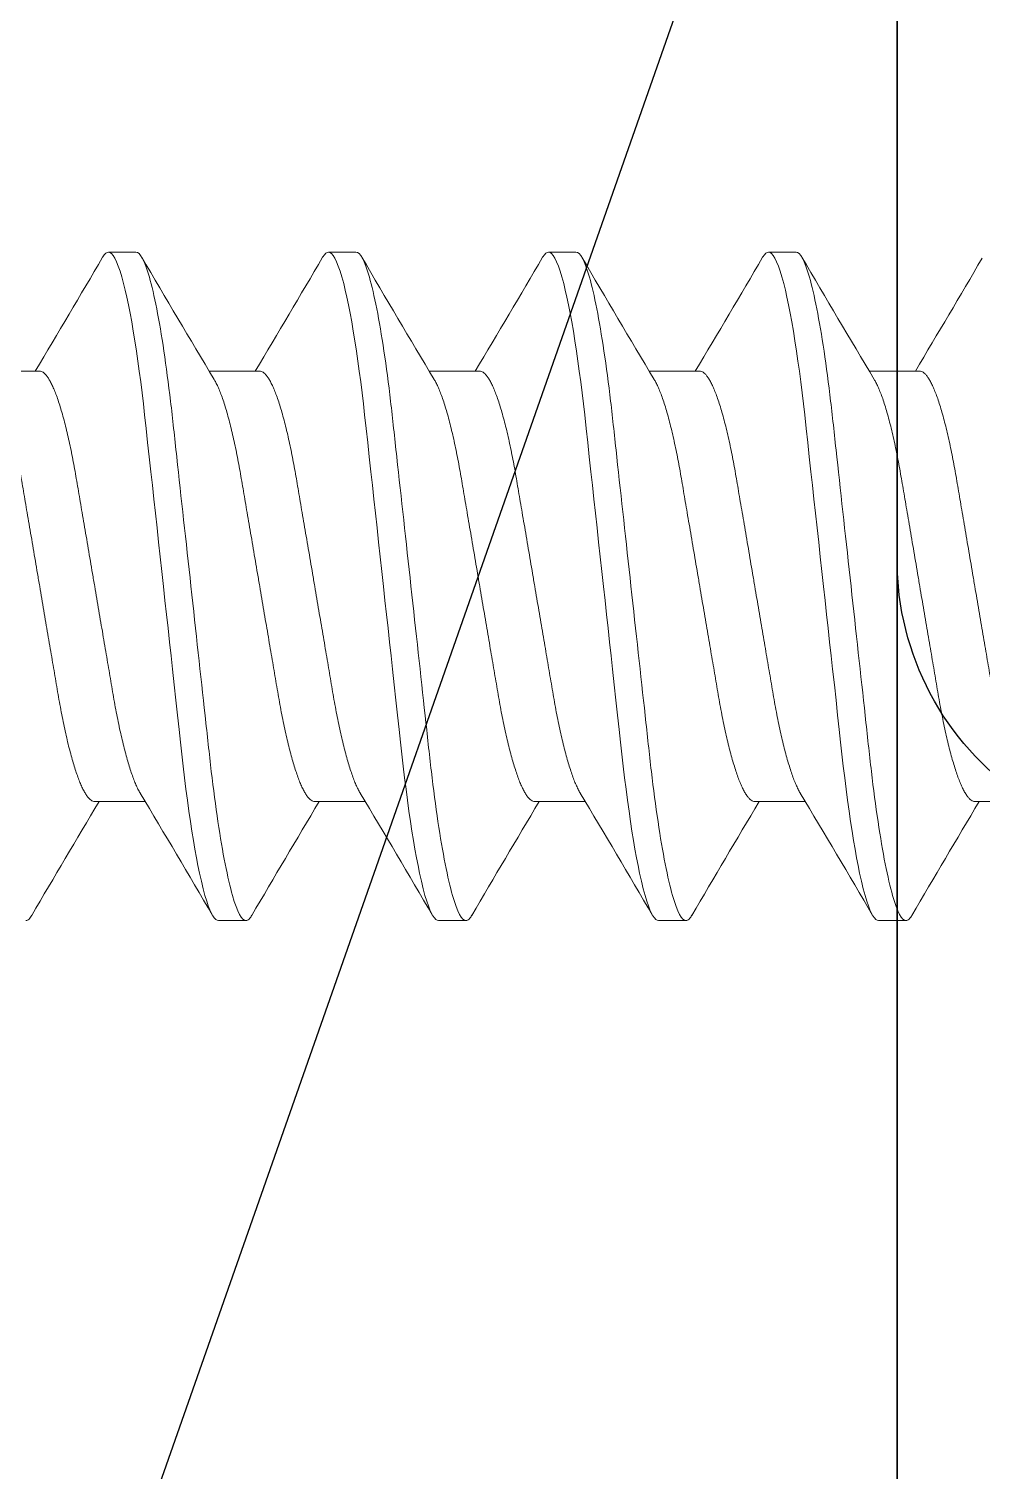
# Model space of a CAD drawing. Extents: x -138 to 168, y -127 to 72.
# Drawn here: x 11.6893 to 11.96, y 55.9522 to 56.3621 of the extents above; entities that cross this region are included whole.
import ezdxf

# ---------------------------------------------------------------- set-up
doc = ezdxf.new("R2010")
doc.units = 0
doc.header["$MEASUREMENT"] = 0
doc.layers.get('0').update_dxf_attribs({"linetype": 'CONTINUOUS'})
for name, color, linetype in [('Ballons', 7, 'CONTINUOUS'), ('FRAME', 1, 'CONTINUOUS'), ('GLASS', 7, 'CONTINUOUS')]:
    doc.layers.add(name, color=color, linetype=linetype)

# ---------------------------------------------------------------- blocks, each defined once
blk = doc.blocks.new('2000 Block Head')
blk.add_lwpolyline([(-0.166, 1.392), (-0.118, 1.392, 0.414214), (-0.091, 1.419), (-0.091, 1.48784), (-0.049, 1.488), (-0.037, 1.476), (-0.037, 1.419, 0.414214), (-0.01, 1.392), (0.08372, 1.392, -0.288631), (0.15677, 1.438), (0.37, 1.438), (0.37, 1.27), (0.66121, 1.27, 0.500943), (0.68711, 1.30464, -0.254791), (0.7123, 1.42159, -0.516447), (0.76263, 1.41685), (0.76289, 1.41639, -0.318358), (0.75957, 1.3807, 2.17601), (0.85443, 1.3807, -0.081588), (0.84921, 1.38929, -0.529011), (0.92456, 1.5), (1.213, 1.5), (1.213, 0.0305, -0.414214)], format="xyb")
blk = doc.blocks.new('no 10 1 in')
at = {"color": 7, "linetype": 'Continuous', "lineweight": 15}
for p, q in [((55.74545, 25.67204), (55.73764, 25.67204)), ((55.80795, 25.67204), (55.80014, 25.67204)), ((55.87045, 25.67204), (55.86264, 25.67204)), ((55.93295, 25.67204), (55.92514, 25.67204)), ((55.71811, 25.63821), (55.70375, 25.63821)), ((55.78061, 25.63821), (55.76625, 25.63821)), ((55.84311, 25.63821), (55.82875, 25.63821)), ((55.90561, 25.63821), (55.89125, 25.63821)), ((55.96811, 25.63821), (55.95375, 25.63821)), ((55.73373, 25.51587), (55.74809, 25.51587)), ((55.79623, 25.51587), (55.81059, 25.51587)), ((55.85873, 25.51587), (55.87309, 25.51587)), ((55.92123, 25.51587), (55.93559, 25.51587)), ((55.98373, 25.51587), (55.99809, 25.51587)), ((55.76889, 25.48204), (55.7767, 25.48204)), ((55.83139, 25.48204), (55.8392, 25.48204)), ((55.89389, 25.48204), (55.9017, 25.48204)), ((55.95639, 25.48204), (55.9642, 25.48204))]:
    blk.add_line(p, q, dxfattribs=at)
at = {"color": 7, "linetype": 'Continuous', "lineweight": 15, "flags": 128}
for points in [[(55.73597, 25.67055), (55.73605, 25.6707), (55.73647, 25.67129), (55.73687, 25.67171), (55.73726, 25.67196), (55.73764, 25.67204), (55.73807, 25.67194), (55.73852, 25.67161), (55.73898, 25.67107), (55.73946, 25.67029), (55.73995, 25.66928), (55.74044, 25.66807), (55.74094, 25.66663), (55.74145, 25.66496), (55.74196, 25.66308), (55.74242, 25.66122), (55.74288, 25.65919), (55.74334, 25.657), (55.74379, 25.65466), (55.74425, 25.65217), (55.7447, 25.64954), (55.74515, 25.64679), (55.74559, 25.64391), (55.746, 25.64108), (55.7464, 25.63816), (55.7468, 25.63515), (55.74718, 25.63208), (55.74756, 25.62895), (55.74792, 25.62576), (55.74834, 25.62193), (55.74878, 25.61796), (55.74923, 25.61385), (55.74969, 25.60963), (55.75012, 25.60576), (55.75055, 25.60181), (55.75099, 25.59779), (55.75144, 25.59371), (55.75189, 25.58959), (55.75234, 25.58543), (55.7528, 25.58124), (55.75326, 25.57704), (55.7537, 25.57305), (55.75414, 25.56907), (55.75457, 25.56512), (55.755, 25.56119), (55.75543, 25.5573), (55.75585, 25.55347), (55.75634, 25.54903), (55.75681, 25.54468), (55.75728, 25.54045), (55.75773, 25.53634), (55.75812, 25.53278), (55.7585, 25.52934), (55.75887, 25.52597), (55.75927, 25.52266), (55.75967, 25.51941), (55.76008, 25.51624), (55.76051, 25.51316), (55.76094, 25.51018), (55.76136, 25.50744), (55.76178, 25.50481), (55.76221, 25.5023), (55.76264, 25.49991), (55.76308, 25.49766), (55.76352, 25.49553), (55.76403, 25.49322), (55.76455, 25.49111), (55.76506, 25.48922), (55.76556, 25.48754), (55.76601, 25.48623), (55.76645, 25.48511), (55.76688, 25.48416), (55.7673, 25.48339), (55.76772, 25.48279), (55.76812, 25.48237), (55.76851, 25.48213), (55.76889, 25.48204), (55.76889, 25.48204)], [(55.79847, 25.67055), (55.79855, 25.6707), (55.79897, 25.67129), (55.79937, 25.67171), (55.79976, 25.67196), (55.80014, 25.67204), (55.80057, 25.67194), (55.80102, 25.67161), (55.80148, 25.67107), (55.80196, 25.67029), (55.80245, 25.66928), (55.80294, 25.66807), (55.80344, 25.66663), (55.80395, 25.66496), (55.80446, 25.66308), (55.80492, 25.66122), (55.80538, 25.65919), (55.80584, 25.657), (55.80629, 25.65466), (55.80675, 25.65217), (55.8072, 25.64954), (55.80765, 25.64679), (55.80809, 25.64391), (55.8085, 25.64108), (55.8089, 25.63816), (55.8093, 25.63515), (55.80968, 25.63208), (55.81006, 25.62895), (55.81042, 25.62576), (55.81084, 25.62193), (55.81128, 25.61796), (55.81173, 25.61385), (55.81219, 25.60963), (55.81262, 25.60576), (55.81305, 25.60181), (55.81349, 25.59779), (55.81394, 25.59371), (55.81439, 25.58959), (55.81484, 25.58543), (55.8153, 25.58124), (55.81576, 25.57704), (55.8162, 25.57305), (55.81664, 25.56907), (55.81707, 25.56512), (55.8175, 25.56119), (55.81793, 25.5573), (55.81835, 25.55347), (55.81884, 25.54903), (55.81931, 25.54468), (55.81978, 25.54045), (55.82023, 25.53634), (55.82062, 25.53278), (55.821, 25.52934), (55.82137, 25.52597), (55.82177, 25.52266), (55.82217, 25.51941), (55.82258, 25.51624), (55.82301, 25.51316), (55.82344, 25.51018), (55.82386, 25.50744), (55.82428, 25.50481), (55.82471, 25.5023), (55.82514, 25.49991), (55.82558, 25.49766), (55.82602, 25.49553), (55.82653, 25.49322), (55.82705, 25.49111), (55.82756, 25.48922), (55.82806, 25.48754), (55.82851, 25.48623), (55.82895, 25.48511), (55.82938, 25.48416), (55.8298, 25.48339), (55.83022, 25.48279), (55.83062, 25.48237), (55.83101, 25.48213), (55.83139, 25.48204), (55.83139, 25.48204)], [(55.86097, 25.67055), (55.86105, 25.6707), (55.86147, 25.67129), (55.86187, 25.67171), (55.86226, 25.67196), (55.86264, 25.67204), (55.86307, 25.67194), (55.86352, 25.67161), (55.86398, 25.67107), (55.86446, 25.67029), (55.86495, 25.66928), (55.86544, 25.66807), (55.86594, 25.66663), (55.86645, 25.66496), (55.86696, 25.66308), (55.86742, 25.66122), (55.86788, 25.65919), (55.86834, 25.657), (55.86879, 25.65466), (55.86925, 25.65217), (55.8697, 25.64954), (55.87015, 25.64679), (55.87059, 25.64391), (55.871, 25.64108), (55.8714, 25.63816), (55.8718, 25.63515), (55.87218, 25.63208), (55.87256, 25.62895), (55.87292, 25.62576), (55.87334, 25.62193), (55.87378, 25.61796), (55.87423, 25.61385), (55.87469, 25.60963), (55.87512, 25.60576), (55.87555, 25.60181), (55.87599, 25.59779), (55.87644, 25.59371), (55.87689, 25.58959), (55.87735, 25.58543), (55.8778, 25.58124), (55.87826, 25.57704), (55.8787, 25.57305), (55.87914, 25.56907), (55.87957, 25.56512), (55.88, 25.56119), (55.88043, 25.5573), (55.88085, 25.55347), (55.88134, 25.54903), (55.88181, 25.54468), (55.88228, 25.54045), (55.88273, 25.53634), (55.88312, 25.53278), (55.8835, 25.52934), (55.88387, 25.52597), (55.88427, 25.52266), (55.88467, 25.51941), (55.88508, 25.51624), (55.88551, 25.51316), (55.88594, 25.51018), (55.88636, 25.50744), (55.88678, 25.50481), (55.88721, 25.5023), (55.88764, 25.49991), (55.88808, 25.49766), (55.88852, 25.49553), (55.88903, 25.49322), (55.88955, 25.49111), (55.89006, 25.48922), (55.89056, 25.48754), (55.89101, 25.48623), (55.89145, 25.48511), (55.89188, 25.48416), (55.8923, 25.48339), (55.89272, 25.48279), (55.89312, 25.48237), (55.89351, 25.48213), (55.89389, 25.48204), (55.89389, 25.48204)], [(55.92347, 25.67055), (55.92355, 25.6707), (55.92397, 25.67129), (55.92437, 25.67171), (55.92476, 25.67196), (55.92514, 25.67204), (55.92557, 25.67194), (55.92602, 25.67161), (55.92648, 25.67107), (55.92696, 25.67029), (55.92745, 25.66928), (55.92794, 25.66807), (55.92844, 25.66663), (55.92895, 25.66496), (55.92946, 25.66308), (55.92992, 25.66122), (55.93038, 25.65919), (55.93084, 25.657), (55.93129, 25.65466), (55.93175, 25.65217), (55.9322, 25.64954), (55.93265, 25.64679), (55.93309, 25.64391), (55.9335, 25.64108), (55.9339, 25.63816), (55.9343, 25.63515), (55.93468, 25.63208), (55.93506, 25.62895), (55.93542, 25.62576), (55.93584, 25.62193), (55.93628, 25.61796), (55.93673, 25.61385), (55.93719, 25.60963), (55.93762, 25.60576), (55.93805, 25.60181), (55.93849, 25.59779), (55.93894, 25.59371), (55.93939, 25.58959), (55.93984, 25.58543), (55.9403, 25.58124), (55.94076, 25.57704), (55.9412, 25.57305), (55.94164, 25.56907), (55.94207, 25.56512), (55.9425, 25.56119), (55.94293, 25.5573), (55.94335, 25.55347), (55.94384, 25.54903), (55.94431, 25.54468), (55.94478, 25.54045), (55.94523, 25.53634), (55.94562, 25.53278), (55.946, 25.52934), (55.94637, 25.52597), (55.94677, 25.52266), (55.94717, 25.51941), (55.94758, 25.51624), (55.94801, 25.51316), (55.94844, 25.51018), (55.94886, 25.50744), (55.94928, 25.50481), (55.94971, 25.5023), (55.95014, 25.49991), (55.95058, 25.49766), (55.95102, 25.49553), (55.95153, 25.49322), (55.95205, 25.49111), (55.95256, 25.48922), (55.95306, 25.48754), (55.95351, 25.48623), (55.95395, 25.48511), (55.95438, 25.48416), (55.9548, 25.48339), (55.95522, 25.48279), (55.95562, 25.48237), (55.95601, 25.48213), (55.95639, 25.48204), (55.95639, 25.48204)]]:
    blk.add_lwpolyline(points, dxfattribs=at)
at = {"color": 7, "linetype": 'Continuous', "lineweight": 15}
for centre, radius, start, end in [((52.12977, 27.78144), 4.17858, 329.1422, 329.65754), ((59.23435, 27.71143), 4.04053, 210.33792, 210.90988), ((52.19381, 27.78053), 4.17679, 329.14209, 329.65765), ((59.2953, 27.71052), 4.03873, 210.33784, 210.91006), ((52.25722, 27.78), 4.17573, 329.14203, 329.65771), ((59.35735, 27.71025), 4.03821, 210.33772, 210.91), ((52.31931, 27.78024), 4.17621, 329.14196, 329.65759), ((59.42176, 27.71139), 4.04043, 210.33796, 210.90994), ((52.39346, 27.77331), 4.16266, 329.14166, 329.65463), ((52.28233, 23.44403), 4.03782, 30.33773, 30.91008), ((52.34241, 23.4426), 4.04064, 30.33798, 30.90992), ((52.40682, 23.44374), 4.03841, 30.33773, 30.90999), ((52.47033, 23.44433), 4.03724, 30.33774, 30.91016), ((59.321, 23.37327), 4.17734, 149.14208, 149.65757), ((59.38173, 23.37432), 4.17528, 149.142, 149.65774), ((59.4507, 23.3705), 4.18279, 149.14246, 149.65728), ((59.5083, 23.37339), 4.1771, 149.14211, 149.65763), ((59.56766, 23.37525), 4.17346, 149.14189, 149.65785)]:
    blk.add_arc(centre, radius, start, end, dxfattribs=at)
for points, knots in [([(55.74545, 25.67204), (55.74658, 25.67204), (55.74789, 25.66973), (55.75065, 25.6601), (55.75208, 25.65279), (55.75406, 25.63947), (55.7547, 25.63465), (55.75588, 25.62461), (55.75643, 25.61939), (55.75829, 25.60246), (55.75968, 25.58977), (55.76247, 25.56432), (55.76386, 25.55163), (55.76572, 25.5347), (55.76627, 25.52948), (55.76746, 25.51943), (55.76809, 25.51462), (55.77007, 25.50129), (55.77151, 25.49399), (55.77426, 25.48436), (55.77557, 25.48204), (55.7767, 25.48204)], [0, 0, 0, 0, 0.125, 0.125, 0.25, 0.25, 0.3125, 0.3125, 0.375, 0.375, 0.5, 0.5, 0.625, 0.625, 0.6875, 0.6875, 0.75, 0.75, 0.875, 0.875, 1, 1, 1, 1]), ([(55.80795, 25.67204), (55.80908, 25.67204), (55.81039, 25.66973), (55.81315, 25.6601), (55.81458, 25.65279), (55.81656, 25.63947), (55.8172, 25.63465), (55.81838, 25.62461), (55.81893, 25.61939), (55.82079, 25.60246), (55.82218, 25.58977), (55.82497, 25.56432), (55.82636, 25.55163), (55.82822, 25.5347), (55.82877, 25.52948), (55.82996, 25.51943), (55.83059, 25.51462), (55.83257, 25.50129), (55.83401, 25.49399), (55.83676, 25.48436), (55.83807, 25.48204), (55.8392, 25.48204)], [0, 0, 0, 0, 0.125, 0.125, 0.25, 0.25, 0.3125, 0.3125, 0.375, 0.375, 0.5, 0.5, 0.625, 0.625, 0.6875, 0.6875, 0.75, 0.75, 0.875, 0.875, 1, 1, 1, 1]), ([(55.87045, 25.67204), (55.87158, 25.67204), (55.87289, 25.66973), (55.87565, 25.6601), (55.87708, 25.65279), (55.87906, 25.63947), (55.8797, 25.63465), (55.88088, 25.62461), (55.88143, 25.61939), (55.88329, 25.60246), (55.88468, 25.58977), (55.88747, 25.56432), (55.88886, 25.55163), (55.89072, 25.5347), (55.89127, 25.52948), (55.89246, 25.51943), (55.89309, 25.51462), (55.89507, 25.50129), (55.89651, 25.49399), (55.89926, 25.48436), (55.90057, 25.48204), (55.9017, 25.48204)], [0, 0, 0, 0, 0.125, 0.125, 0.25, 0.25, 0.3125, 0.3125, 0.375, 0.375, 0.5, 0.5, 0.625, 0.625, 0.6875, 0.6875, 0.75, 0.75, 0.875, 0.875, 1, 1, 1, 1]), ([(55.93295, 25.67204), (55.93408, 25.67204), (55.93539, 25.66973), (55.93815, 25.6601), (55.93958, 25.65279), (55.94156, 25.63947), (55.9422, 25.63465), (55.94338, 25.62461), (55.94393, 25.61939), (55.94579, 25.60246), (55.94718, 25.58977), (55.94997, 25.56432), (55.95136, 25.55163), (55.95322, 25.5347), (55.95377, 25.52948), (55.95496, 25.51943), (55.95559, 25.51462), (55.95757, 25.50129), (55.95901, 25.49399), (55.96176, 25.48436), (55.96307, 25.48204), (55.9642, 25.48204)], [0, 0, 0, 0, 0.125, 0.125, 0.25, 0.25, 0.3125, 0.3125, 0.375, 0.375, 0.5, 0.5, 0.625, 0.625, 0.6875, 0.6875, 0.75, 0.75, 0.875, 0.875, 1, 1, 1, 1]), ([(55.71811, 25.63821), (55.71827, 25.6382), (55.71859, 25.63816), (55.7191, 25.63789), (55.71962, 25.63746), (55.72016, 25.63683), (55.72071, 25.63602), (55.72127, 25.63502), (55.72184, 25.63384), (55.72243, 25.63245), (55.72304, 25.63085), (55.72365, 25.62904), (55.72426, 25.62705), (55.72487, 25.62489), (55.72547, 25.62258), (55.72605, 25.62017), (55.72661, 25.61767), (55.72714, 25.61512), (55.72766, 25.61247), (55.72816, 25.60976), (55.72864, 25.60697), (55.72913, 25.60409), (55.72963, 25.60111), (55.73017, 25.59797), (55.73073, 25.59469), (55.73131, 25.59127), (55.73191, 25.58778), (55.73251, 25.58423), (55.73312, 25.58065), (55.73372, 25.5771), (55.73432, 25.5736), (55.7349, 25.57018), (55.73548, 25.56679), (55.73605, 25.56345), (55.73661, 25.56017), (55.73715, 25.55696), (55.73768, 25.55385), (55.7382, 25.55079), (55.73871, 25.54779), (55.73921, 25.54485), (55.73973, 25.54199), (55.74027, 25.53922), (55.74083, 25.53653), (55.7414, 25.534), (55.74197, 25.53162), (55.74254, 25.5294), (55.74312, 25.52732), (55.7437, 25.5254), (55.74429, 25.52363), (55.74487, 25.52204), (55.74546, 25.52062), (55.74604, 25.51938), (55.74645, 25.51859), (55.74666, 25.51826), (55.74668, 25.51824)], [0, 0, 0, 0, 0.018425, 0.037098, 0.055995, 0.075092, 0.094361, 0.113774, 0.1333, 0.152908, 0.173502, 0.194114, 0.214705, 0.235238, 0.255675, 0.275982, 0.295213, 0.314265, 0.333111, 0.351727, 0.370105, 0.388591, 0.407319, 0.426267, 0.446323, 0.466559, 0.486941, 0.507436, 0.528005, 0.548612, 0.568283, 0.587921, 0.607494, 0.626969, 0.646317, 0.665508, 0.684513, 0.703307, 0.722741, 0.74198, 0.761439, 0.781155, 0.801099, 0.821241, 0.840622, 0.860124, 0.879715, 0.899364, 0.919038, 0.938704, 0.95833, 0.977882, 0.998253, 1, 1, 1, 1]), ([(55.78061, 25.63821), (55.78077, 25.6382), (55.78109, 25.63816), (55.7816, 25.63789), (55.78212, 25.63746), (55.78266, 25.63683), (55.78321, 25.63602), (55.78377, 25.63502), (55.78434, 25.63384), (55.78493, 25.63245), (55.78554, 25.63085), (55.78615, 25.62904), (55.78676, 25.62705), (55.78737, 25.62489), (55.78797, 25.62258), (55.78855, 25.62017), (55.78911, 25.61767), (55.78964, 25.61512), (55.79016, 25.61247), (55.79066, 25.60976), (55.79114, 25.60697), (55.79163, 25.60409), (55.79213, 25.60111), (55.79267, 25.59797), (55.79323, 25.59469), (55.79381, 25.59127), (55.79441, 25.58778), (55.79501, 25.58423), (55.79562, 25.58065), (55.79622, 25.5771), (55.79682, 25.5736), (55.7974, 25.57018), (55.79798, 25.56679), (55.79855, 25.56345), (55.79911, 25.56017), (55.79965, 25.55696), (55.80018, 25.55385), (55.8007, 25.55079), (55.80121, 25.54779), (55.80171, 25.54485), (55.80223, 25.54199), (55.80277, 25.53922), (55.80333, 25.53653), (55.8039, 25.534), (55.80447, 25.53162), (55.80504, 25.5294), (55.80562, 25.52732), (55.8062, 25.5254), (55.80679, 25.52363), (55.80737, 25.52204), (55.80796, 25.52062), (55.80854, 25.51938), (55.80895, 25.51859), (55.80916, 25.51826), (55.80918, 25.51824)], [0, 0, 0, 0, 0.018425, 0.037098, 0.055995, 0.075092, 0.094361, 0.113774, 0.1333, 0.152908, 0.173502, 0.194114, 0.214705, 0.235238, 0.255675, 0.275982, 0.295213, 0.314265, 0.333111, 0.351727, 0.370105, 0.388591, 0.407319, 0.426267, 0.446323, 0.466559, 0.486941, 0.507436, 0.528005, 0.548612, 0.568283, 0.587921, 0.607494, 0.626969, 0.646317, 0.665508, 0.684513, 0.703307, 0.722741, 0.74198, 0.761439, 0.781155, 0.801099, 0.821241, 0.840622, 0.860124, 0.879715, 0.899364, 0.919038, 0.938704, 0.95833, 0.977882, 0.998253, 1, 1, 1, 1]), ([(55.84311, 25.63821), (55.84327, 25.6382), (55.84359, 25.63816), (55.8441, 25.63789), (55.84462, 25.63746), (55.84516, 25.63683), (55.84571, 25.63602), (55.84627, 25.63502), (55.84684, 25.63384), (55.84743, 25.63245), (55.84804, 25.63085), (55.84865, 25.62904), (55.84926, 25.62705), (55.84987, 25.62489), (55.85047, 25.62258), (55.85105, 25.62017), (55.85161, 25.61767), (55.85214, 25.61512), (55.85266, 25.61247), (55.85316, 25.60976), (55.85364, 25.60697), (55.85413, 25.60409), (55.85463, 25.60111), (55.85517, 25.59797), (55.85573, 25.59469), (55.85631, 25.59127), (55.85691, 25.58778), (55.85751, 25.58423), (55.85812, 25.58065), (55.85872, 25.5771), (55.85932, 25.5736), (55.8599, 25.57018), (55.86048, 25.56679), (55.86105, 25.56345), (55.86161, 25.56017), (55.86215, 25.55696), (55.86268, 25.55385), (55.8632, 25.55079), (55.86371, 25.54779), (55.86421, 25.54485), (55.86473, 25.54199), (55.86527, 25.53922), (55.86583, 25.53653), (55.8664, 25.534), (55.86697, 25.53162), (55.86754, 25.5294), (55.86812, 25.52732), (55.8687, 25.5254), (55.86929, 25.52363), (55.86987, 25.52204), (55.87046, 25.52062), (55.87104, 25.51938), (55.87145, 25.51859), (55.87166, 25.51826), (55.87168, 25.51824)], [0, 0, 0, 0, 0.018425, 0.037098, 0.055995, 0.075092, 0.094361, 0.113774, 0.1333, 0.152908, 0.173502, 0.194114, 0.214705, 0.235238, 0.255675, 0.275982, 0.295213, 0.314265, 0.333111, 0.351727, 0.370105, 0.388591, 0.407319, 0.426267, 0.446322, 0.466559, 0.486941, 0.507436, 0.528005, 0.548612, 0.568283, 0.587921, 0.607494, 0.62697, 0.646317, 0.665508, 0.684513, 0.703307, 0.722741, 0.74198, 0.761439, 0.781155, 0.801099, 0.821241, 0.840622, 0.860124, 0.879715, 0.899364, 0.919038, 0.938704, 0.95833, 0.977882, 0.998253, 1, 1, 1, 1]), ([(55.90561, 25.63821), (55.90577, 25.6382), (55.90609, 25.63816), (55.9066, 25.63789), (55.90712, 25.63746), (55.90765, 25.63683), (55.90821, 25.63602), (55.90877, 25.63502), (55.90934, 25.63384), (55.90993, 25.63245), (55.91054, 25.63085), (55.91115, 25.62904), (55.91176, 25.62705), (55.91237, 25.62489), (55.91297, 25.62258), (55.91355, 25.62017), (55.91411, 25.61767), (55.91464, 25.61512), (55.91516, 25.61247), (55.91566, 25.60976), (55.91614, 25.60697), (55.91663, 25.60409), (55.91713, 25.60111), (55.91767, 25.59797), (55.91823, 25.59469), (55.91881, 25.59127), (55.91941, 25.58778), (55.92001, 25.58423), (55.92062, 25.58065), (55.92122, 25.5771), (55.92182, 25.5736), (55.9224, 25.57018), (55.92298, 25.56679), (55.92355, 25.56345), (55.92411, 25.56017), (55.92465, 25.55696), (55.92518, 25.55385), (55.9257, 25.55079), (55.92621, 25.54779), (55.92671, 25.54485), (55.92723, 25.54199), (55.92777, 25.53922), (55.92833, 25.53653), (55.9289, 25.534), (55.92947, 25.53162), (55.93004, 25.5294), (55.93062, 25.52732), (55.9312, 25.5254), (55.93179, 25.52363), (55.93237, 25.52204), (55.93296, 25.52062), (55.93354, 25.51938), (55.93395, 25.51859), (55.93416, 25.51826), (55.93418, 25.51824)], [0, 0, 0, 0, 0.018425, 0.037098, 0.055995, 0.075092, 0.094361, 0.113774, 0.1333, 0.152908, 0.173502, 0.194114, 0.214705, 0.235238, 0.255675, 0.275982, 0.295213, 0.314265, 0.333111, 0.351727, 0.370105, 0.388591, 0.407319, 0.426267, 0.446322, 0.466559, 0.486941, 0.507436, 0.528005, 0.548612, 0.568283, 0.587921, 0.607494, 0.626969, 0.646317, 0.665508, 0.684513, 0.703307, 0.722741, 0.74198, 0.761439, 0.781155, 0.801099, 0.821241, 0.840622, 0.860124, 0.879715, 0.899364, 0.919038, 0.938704, 0.95833, 0.977882, 0.998253, 1, 1, 1, 1]), ([(55.96811, 25.63821), (55.96827, 25.6382), (55.96859, 25.63816), (55.9691, 25.63789), (55.96962, 25.63746), (55.97016, 25.63683), (55.97071, 25.63602), (55.97127, 25.63502), (55.97184, 25.63384), (55.97243, 25.63245), (55.97304, 25.63085), (55.97365, 25.62904), (55.97426, 25.62705), (55.97487, 25.62489), (55.97547, 25.62258), (55.97605, 25.62017), (55.97661, 25.61767), (55.97714, 25.61512), (55.97766, 25.61247), (55.97816, 25.60976), (55.97864, 25.60697), (55.97913, 25.60409), (55.97963, 25.60111), (55.98017, 25.59797), (55.98073, 25.59469), (55.98131, 25.59127), (55.98191, 25.58778), (55.98251, 25.58423), (55.98312, 25.58065), (55.98372, 25.5771), (55.98432, 25.5736), (55.9849, 25.57018), (55.98548, 25.56679), (55.98605, 25.56345), (55.98661, 25.56017), (55.98715, 25.55696), (55.98768, 25.55385), (55.9882, 25.55079), (55.98871, 25.54779), (55.98921, 25.54485), (55.98973, 25.54199), (55.99027, 25.53922), (55.99083, 25.53653), (55.9914, 25.534), (55.99197, 25.53162), (55.99254, 25.5294), (55.99312, 25.52732), (55.9937, 25.5254), (55.99429, 25.52363), (55.99487, 25.52204), (55.99546, 25.52062), (55.99604, 25.51938), (55.99645, 25.51859), (55.99666, 25.51826), (55.99668, 25.51824)], [0, 0, 0, 0, 0.018425, 0.037098, 0.055995, 0.075092, 0.094361, 0.113774, 0.1333, 0.152908, 0.173502, 0.194114, 0.214705, 0.235237, 0.255675, 0.275982, 0.295213, 0.314265, 0.333111, 0.351727, 0.370105, 0.388591, 0.407319, 0.426267, 0.446323, 0.466559, 0.486941, 0.507436, 0.528005, 0.548612, 0.568283, 0.587921, 0.607494, 0.626969, 0.646317, 0.665508, 0.684513, 0.703307, 0.722741, 0.74198, 0.761439, 0.781155, 0.801099, 0.821241, 0.840622, 0.860124, 0.879715, 0.899364, 0.919038, 0.938704, 0.95833, 0.977882, 0.998253, 1, 1, 1, 1]), ([(55.70517, 25.63584), (55.70533, 25.63557), (55.70567, 25.63497), (55.70622, 25.63383), (55.70681, 25.63245), (55.70741, 25.63085), (55.70803, 25.62904), (55.70864, 25.62705), (55.70925, 25.62489), (55.70984, 25.62258), (55.71042, 25.62017), (55.71098, 25.61767), (55.71152, 25.61512), (55.71203, 25.61247), (55.71253, 25.60976), (55.71301, 25.60697), (55.7135, 25.60409), (55.71401, 25.60111), (55.71454, 25.59797), (55.7151, 25.59469), (55.71569, 25.59127), (55.71628, 25.58778), (55.71688, 25.58423), (55.71749, 25.58065), (55.7181, 25.5771), (55.71869, 25.5736), (55.71928, 25.57018), (55.71985, 25.56679), (55.72042, 25.56345), (55.72098, 25.56017), (55.72153, 25.55696), (55.72206, 25.55385), (55.72258, 25.55079), (55.72309, 25.54779), (55.72359, 25.54485), (55.72411, 25.54199), (55.72465, 25.53922), (55.72521, 25.53653), (55.72577, 25.534), (55.72634, 25.53162), (55.72692, 25.5294), (55.72749, 25.52732), (55.72808, 25.5254), (55.72866, 25.52364), (55.72925, 25.52204), (55.72983, 25.52062), (55.73042, 25.51937), (55.731, 25.51829), (55.73158, 25.51739), (55.73215, 25.51671), (55.7327, 25.51622), (55.73323, 25.51593), (55.73356, 25.51589), (55.73373, 25.51587)], [0, 0, 0, 0, 0.016551, 0.036076, 0.055684, 0.076279, 0.09689, 0.117481, 0.138014, 0.158452, 0.178759, 0.19799, 0.217041, 0.235888, 0.254503, 0.272882, 0.291368, 0.310096, 0.329043, 0.349099, 0.369335, 0.389718, 0.410212, 0.430781, 0.451388, 0.471059, 0.490697, 0.51027, 0.529746, 0.549094, 0.568285, 0.58729, 0.606083, 0.625518, 0.644756, 0.664216, 0.683932, 0.703876, 0.724018, 0.743399, 0.7629, 0.782492, 0.802141, 0.821815, 0.841481, 0.861106, 0.880659, 0.90103, 0.921251, 0.941289, 0.961112, 0.980691, 1, 1, 1, 1]), ([(55.76767, 25.63584), (55.76783, 25.63557), (55.76817, 25.63497), (55.76872, 25.63383), (55.76931, 25.63245), (55.76991, 25.63085), (55.77053, 25.62904), (55.77114, 25.62705), (55.77175, 25.62489), (55.77234, 25.62258), (55.77292, 25.62017), (55.77348, 25.61767), (55.77402, 25.61512), (55.77453, 25.61247), (55.77503, 25.60976), (55.77551, 25.60697), (55.776, 25.60409), (55.77651, 25.60111), (55.77704, 25.59797), (55.7776, 25.59469), (55.77819, 25.59127), (55.77878, 25.58778), (55.77938, 25.58423), (55.77999, 25.58065), (55.7806, 25.5771), (55.78119, 25.5736), (55.78178, 25.57018), (55.78235, 25.56679), (55.78292, 25.56345), (55.78348, 25.56017), (55.78403, 25.55696), (55.78456, 25.55385), (55.78508, 25.55079), (55.78559, 25.54779), (55.78609, 25.54485), (55.78661, 25.54199), (55.78715, 25.53922), (55.78771, 25.53653), (55.78827, 25.534), (55.78884, 25.53162), (55.78942, 25.5294), (55.78999, 25.52732), (55.79058, 25.5254), (55.79116, 25.52364), (55.79175, 25.52204), (55.79233, 25.52062), (55.79292, 25.51937), (55.7935, 25.51829), (55.79408, 25.51739), (55.79465, 25.51671), (55.7952, 25.51622), (55.79573, 25.51593), (55.79606, 25.51589), (55.79623, 25.51587)], [0, 0, 0, 0, 0.016551, 0.036076, 0.055684, 0.076279, 0.09689, 0.117481, 0.138014, 0.158452, 0.178759, 0.19799, 0.217041, 0.235888, 0.254503, 0.272882, 0.291368, 0.310096, 0.329043, 0.349099, 0.369335, 0.389718, 0.410212, 0.430781, 0.451388, 0.471059, 0.490697, 0.51027, 0.529746, 0.549094, 0.568285, 0.58729, 0.606083, 0.625518, 0.644756, 0.664216, 0.683932, 0.703876, 0.724018, 0.743399, 0.7629, 0.782492, 0.802141, 0.821815, 0.841481, 0.861106, 0.880659, 0.90103, 0.921251, 0.941289, 0.961112, 0.980691, 1, 1, 1, 1]), ([(55.83017, 25.63584), (55.83033, 25.63557), (55.83067, 25.63497), (55.83122, 25.63383), (55.83181, 25.63245), (55.83241, 25.63085), (55.83303, 25.62904), (55.83364, 25.62705), (55.83425, 25.62489), (55.83484, 25.62258), (55.83542, 25.62017), (55.83598, 25.61767), (55.83652, 25.61512), (55.83703, 25.61247), (55.83753, 25.60976), (55.83801, 25.60697), (55.8385, 25.60409), (55.83901, 25.60111), (55.83954, 25.59797), (55.8401, 25.59469), (55.84069, 25.59127), (55.84128, 25.58778), (55.84188, 25.58423), (55.84249, 25.58065), (55.8431, 25.5771), (55.84369, 25.5736), (55.84428, 25.57018), (55.84485, 25.56679), (55.84542, 25.56345), (55.84598, 25.56017), (55.84653, 25.55696), (55.84706, 25.55385), (55.84758, 25.55079), (55.84809, 25.54779), (55.84859, 25.54485), (55.84911, 25.54199), (55.84965, 25.53922), (55.85021, 25.53653), (55.85077, 25.534), (55.85134, 25.53162), (55.85192, 25.5294), (55.85249, 25.52732), (55.85308, 25.5254), (55.85366, 25.52364), (55.85425, 25.52204), (55.85483, 25.52062), (55.85542, 25.51937), (55.856, 25.51829), (55.85658, 25.51739), (55.85715, 25.51671), (55.8577, 25.51622), (55.85823, 25.51593), (55.85856, 25.51589), (55.85873, 25.51587)], [0, 0, 0, 0, 0.016551, 0.036076, 0.055684, 0.076279, 0.09689, 0.117481, 0.138014, 0.158452, 0.178759, 0.19799, 0.217041, 0.235888, 0.254503, 0.272882, 0.291368, 0.310096, 0.329043, 0.349099, 0.369335, 0.389718, 0.410212, 0.430781, 0.451388, 0.471059, 0.490697, 0.51027, 0.529746, 0.549094, 0.568285, 0.58729, 0.606083, 0.625518, 0.644756, 0.664216, 0.683932, 0.703876, 0.724018, 0.743399, 0.7629, 0.782492, 0.802141, 0.821815, 0.841481, 0.861106, 0.880659, 0.90103, 0.921251, 0.941289, 0.961112, 0.980691, 1, 1, 1, 1]), ([(55.89267, 25.63584), (55.89283, 25.63557), (55.89317, 25.63497), (55.89372, 25.63383), (55.89431, 25.63245), (55.89491, 25.63085), (55.89553, 25.62904), (55.89614, 25.62705), (55.89675, 25.62489), (55.89734, 25.62258), (55.89792, 25.62017), (55.89848, 25.61767), (55.89902, 25.61512), (55.89953, 25.61247), (55.90003, 25.60976), (55.90051, 25.60697), (55.901, 25.60409), (55.90151, 25.60111), (55.90204, 25.59797), (55.9026, 25.59469), (55.90319, 25.59127), (55.90378, 25.58778), (55.90438, 25.58423), (55.90499, 25.58065), (55.9056, 25.5771), (55.90619, 25.5736), (55.90678, 25.57018), (55.90735, 25.56679), (55.90792, 25.56345), (55.90848, 25.56017), (55.90903, 25.55696), (55.90956, 25.55385), (55.91008, 25.55079), (55.91059, 25.54779), (55.91109, 25.54485), (55.91161, 25.54199), (55.91215, 25.53922), (55.91271, 25.53653), (55.91327, 25.534), (55.91384, 25.53162), (55.91442, 25.5294), (55.91499, 25.52732), (55.91558, 25.5254), (55.91616, 25.52364), (55.91675, 25.52204), (55.91733, 25.52062), (55.91792, 25.51937), (55.9185, 25.51829), (55.91908, 25.51739), (55.91965, 25.51671), (55.9202, 25.51622), (55.92073, 25.51593), (55.92106, 25.51589), (55.92123, 25.51587)], [0, 0, 0, 0, 0.016551, 0.036076, 0.055684, 0.076279, 0.09689, 0.117481, 0.138014, 0.158452, 0.178759, 0.19799, 0.217041, 0.235888, 0.254503, 0.272881, 0.291368, 0.310096, 0.329043, 0.349099, 0.369335, 0.389718, 0.410212, 0.430781, 0.451388, 0.471059, 0.490697, 0.51027, 0.529746, 0.549094, 0.568285, 0.58729, 0.606083, 0.625518, 0.644756, 0.664216, 0.683932, 0.703876, 0.724018, 0.743399, 0.7629, 0.782492, 0.802141, 0.821815, 0.841481, 0.861106, 0.880659, 0.90103, 0.921251, 0.941289, 0.961112, 0.980691, 1, 1, 1, 1]), ([(55.95517, 25.63584), (55.95533, 25.63557), (55.95567, 25.63497), (55.95622, 25.63383), (55.95681, 25.63245), (55.95741, 25.63085), (55.95803, 25.62904), (55.95864, 25.62705), (55.95925, 25.62489), (55.95984, 25.62258), (55.96042, 25.62017), (55.96098, 25.61767), (55.96152, 25.61512), (55.96203, 25.61247), (55.96253, 25.60976), (55.96301, 25.60697), (55.9635, 25.60409), (55.96401, 25.60111), (55.96454, 25.59797), (55.9651, 25.59469), (55.96569, 25.59127), (55.96628, 25.58778), (55.96688, 25.58423), (55.96749, 25.58065), (55.9681, 25.5771), (55.96869, 25.5736), (55.96928, 25.57018), (55.96985, 25.56679), (55.97042, 25.56345), (55.97098, 25.56017), (55.97153, 25.55696), (55.97206, 25.55385), (55.97258, 25.55079), (55.97309, 25.54779), (55.97359, 25.54485), (55.97411, 25.54199), (55.97465, 25.53922), (55.97521, 25.53653), (55.97577, 25.534), (55.97634, 25.53162), (55.97692, 25.5294), (55.97749, 25.52732), (55.97808, 25.5254), (55.97866, 25.52364), (55.97925, 25.52204), (55.97983, 25.52062), (55.98042, 25.51937), (55.981, 25.51829), (55.98158, 25.51739), (55.98215, 25.51671), (55.9827, 25.51622), (55.98323, 25.51593), (55.98356, 25.51589), (55.98373, 25.51587)], [0, 0, 0, 0, 0.016551, 0.036076, 0.055684, 0.076279, 0.09689, 0.117481, 0.138014, 0.158452, 0.178759, 0.19799, 0.217041, 0.235888, 0.254503, 0.272882, 0.291368, 0.310096, 0.329043, 0.349099, 0.369335, 0.389718, 0.410212, 0.430781, 0.451388, 0.471059, 0.490697, 0.51027, 0.529746, 0.549094, 0.568285, 0.58729, 0.606083, 0.625518, 0.644756, 0.664216, 0.683932, 0.703876, 0.724018, 0.743399, 0.7629, 0.782492, 0.802141, 0.821815, 0.841481, 0.861106, 0.880659, 0.90103, 0.921251, 0.941289, 0.961112, 0.980691, 1, 1, 1, 1]), ([(55.7142, 25.48204), (55.71435, 25.48206), (55.71463, 25.4821), (55.71508, 25.48245), (55.7155, 25.48291), (55.71576, 25.48336), (55.71587, 25.48355)], [0, 0, 0, 0, 0.267656, 0.538485, 0.812222, 1, 1, 1, 1]), ([(55.7767, 25.48204), (55.77685, 25.48206), (55.77713, 25.4821), (55.77758, 25.48245), (55.778, 25.48291), (55.77826, 25.48336), (55.77837, 25.48355)], [0, 0, 0, 0, 0.267657, 0.538485, 0.812222, 1, 1, 1, 1]), ([(55.8392, 25.48204), (55.83935, 25.48206), (55.83963, 25.4821), (55.84008, 25.48245), (55.8405, 25.48291), (55.84076, 25.48336), (55.84087, 25.48355)], [0, 0, 0, 0, 0.2676562, 0.538485, 0.8122221, 1, 1, 1, 1]), ([(55.9017, 25.48204), (55.90185, 25.48206), (55.90213, 25.4821), (55.90258, 25.48245), (55.903, 25.48291), (55.90326, 25.48336), (55.90337, 25.48355)], [0, 0, 0, 0, 0.267657, 0.538485, 0.812223, 1, 1, 1, 1]), ([(55.9642, 25.48204), (55.96435, 25.48206), (55.96463, 25.4821), (55.96508, 25.48245), (55.9655, 25.48291), (55.96576, 25.48336), (55.96587, 25.48355)], [0, 0, 0, 0, 0.267657, 0.538485, 0.812222, 1, 1, 1, 1])]:
    blk.add_open_spline(points, degree=3, knots=knots, dxfattribs=at)

msp = doc.modelspace()

# ---------------------------------------------------------------- linework, layer by layer
at = {"layer": 'GLASS'}
for p, q in [((11.44991, 55.16001), (11.93591, 56.54573)), ((11.93591, 55.16001), (11.93591, 56.54573)), ((11.93591, 56.51498), (11.93591, 55.18241))]:
    msp.add_line(p, q, dxfattribs=at)

# ---------------------------------------------------------------- block references
at = {"layer": 'Ballons'}
msp.add_blockref('no 10 1 in', (-44.02577, 30.62661), dxfattribs=at)
at = {"layer": 'FRAME', "rotation": 90}
msp.add_blockref('2000 Block Head', (13.43591, 55.28651), dxfattribs=at)

doc.saveas('drawing.dxf')
